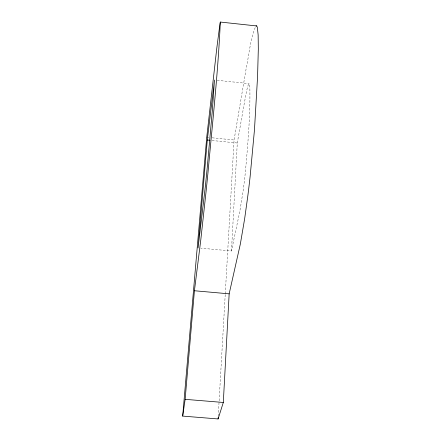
<?xml version="1.0" encoding="UTF-8"?>
<svg xmlns="http://www.w3.org/2000/svg" width="441" height="441" viewBox="0 0 441 441"><rect width="100%" height="100%" fill="white"/><g stroke="black" fill="none" stroke-linecap="round" stroke-linejoin="round"><path stroke-width="0.33" stroke-dasharray="2.21 1.65" d="M231.47 250.984L237.28 143L244.463 102.345C244.601 102.318 248.636 75.979 249.832 86.271C250.444 114.809 247.936 143.353 245.405 171.753A47.986 3.374 -84.4 0 1 243.2 190.358L239.871 211.079L231.47 250.984L200.804 248.162M218.24 416.265L225.23 294.439M225.268 293.778L234.083 139.99L246.128 68.752C249.126 54.634 250.08 39.662 255.725 26.295M212.066 140.503L237.28 143M206.735 137.272L208.786 137.476M212.204 137.812L234.083 139.99M217.198 80.317L249.154 83.614"/><path stroke-width="0.66" d="M256.756 25.964L220.324 22.05L220.02 23.384L216.79 48.223L206.735 137.272L182.684 416.095L218.091 418.95L223.311 402.462L229.16 293.844L240.351 243.978L244.645 218.78L247.875 195.528A92.704 6.725 -84.3 0 0 250.119 176.598L254.468 129.83L257.572 76.519L258.316 49.078L258.15 35.032L257.362 27.474L256.756 25.964L256.017 25.876M218.091 418.95L218.163 417.61M182.684 416.095L185.143 399.337L194.42 290.746L200.743 240.317L206.079 191.526A92.935 1.593 -84.5 0 0 207.992 172.514C212.523 122.471 218.091 71.988 220.324 22.05M207.292 140.029L198.075 247.914L205.313 186.719A48.097 0.799 -84.5 0 0 207.198 168.038L212.364 110.178L214.475 80.036L207.292 140.029L210.021 140.299M185.143 399.337L223.311 402.462M194.42 290.746L229.16 293.844"/></g></svg>
